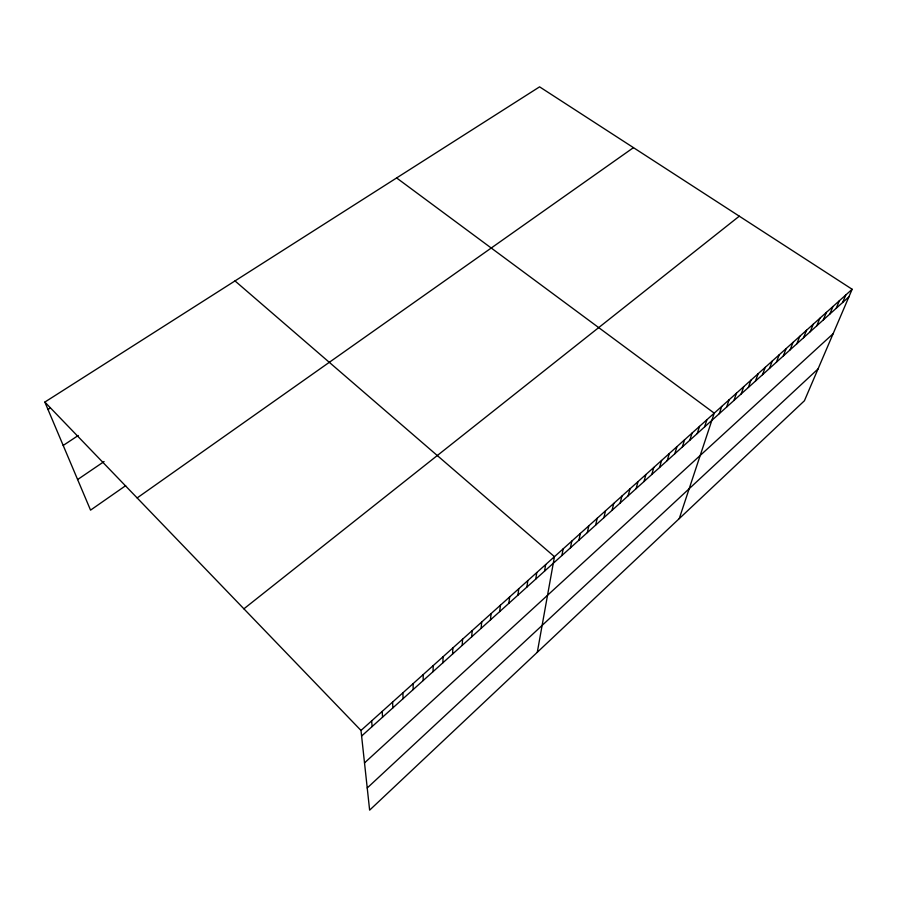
<?xml version="1.0" encoding="UTF-8"?>
<svg xmlns="http://www.w3.org/2000/svg" width="897" height="897" viewBox="0 0 897 897"><rect width="100%" height="100%" fill="white"/><g stroke="black" fill="none" stroke-linecap="round" stroke-linejoin="round"><path stroke-width="1.35" d="M423.182 680.554L423.193 674.589M433.083 671.629L433.184 665.608M442.883 662.793L443.084 656.727M452.581 654.048L452.873 647.926M462.19 645.392L462.572 639.213M471.699 636.825L472.17 630.591M481.128 628.326L481.678 622.058M490.446 619.928L491.096 613.604M499.685 611.597L500.414 605.228M508.834 603.356L509.642 596.942M517.894 595.193L518.78 588.724M526.864 587.109L527.828 580.594M535.744 579.092L536.787 572.544M544.546 571.165L545.668 564.572M537.292 652.287L554.458 556.678L234.992 280.918M561.903 555.523L563.17 548.852M570.458 547.809L571.793 541.104M578.935 540.173L580.337 533.423M587.333 532.605L588.813 525.821M595.653 525.104L597.189 518.287M603.905 517.67L605.509 510.83M612.068 510.315L613.739 503.43M620.163 503.015L621.89 496.108M628.18 495.783L629.974 488.843M636.13 488.618L637.98 481.655M644.001 481.521L645.918 474.524M651.816 474.491L653.79 467.46M659.553 467.516L661.582 460.453M667.222 460.61L669.297 453.512M674.813 453.759L676.955 446.639M682.348 446.964L684.546 439.822M689.815 440.236L692.069 433.072M697.227 433.565L699.525 426.378M704.56 426.95L706.914 419.74M679.253 518.623L714.236 413.158L396.62 177.954M719.271 413.696L721.715 406.431M726.626 407.059L729.126 399.77M733.925 400.477L736.482 393.178M741.169 393.951L743.759 386.629M748.345 387.493L750.98 380.149M755.453 381.079L758.144 373.713M762.495 374.722L765.231 367.344M769.491 368.432L772.272 361.031M776.421 362.186L779.235 354.764M783.294 355.986L786.153 348.552M790.1 349.852L793.004 342.396M796.861 343.764L799.799 336.297M803.555 337.721L806.538 330.242M810.193 331.733L813.22 324.243M816.786 325.802L819.847 318.289M823.311 319.915L826.417 312.391M829.792 314.073L832.932 306.539M836.217 308.288L839.39 300.73M842.586 302.547L845.793 294.978M852.15 289.271L804.418 400.757L369.631 810.148L360.998 730.45L44.85 402.069L539.59 86.852L852.15 289.271L360.998 730.45M367.232 787.97L818.042 368.947M364.518 762.887L833.122 333.718M361.603 736.045L848.91 296.851M243.894 608.816L739.296 216.177M137.151 497.936L633.461 147.646M125.67 485.669L90.552 510.135L44.85 402.069M77.613 479.559L104.086 461.563M63.194 445.45L78.274 435.482M47.989 409.492L50.254 408.034M371.638 720.896L372.132 726.559M382.167 711.444L382.559 717.174M392.583 702.093L392.864 707.879M402.888 692.832L403.078 698.673M413.091 683.66L413.181 689.569"/></g></svg>
